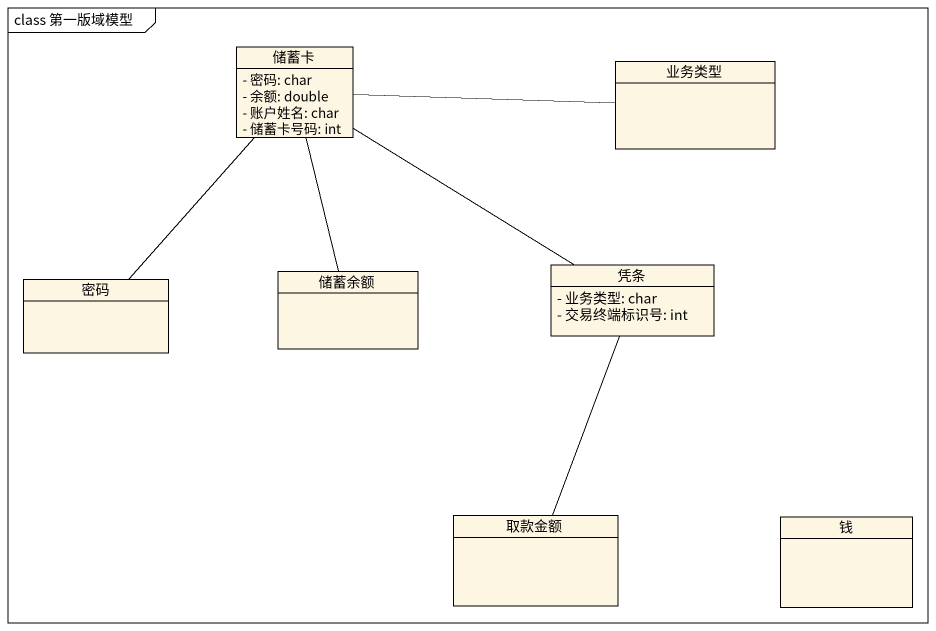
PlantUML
@startuml
mainframe class 第一版域模型
hide circle
hide empty members
skinparam classAttributeIconSize 0
class 储蓄卡 {
  - 密码: char
  - 余额: double
  - 账户姓名: char
  - 储蓄卡号码: int
}
class 业务类型
class 密码
class 储蓄余额
class 凭条 {
  - 业务类型: char
  - 交易终端标识号: int
}
class 取款金额
class 钱
储蓄卡 -right- 业务类型
储蓄卡 -- 密码
储蓄卡 -- 储蓄余额
储蓄卡 -- 凭条
凭条 -- 取款金额
@enduml
